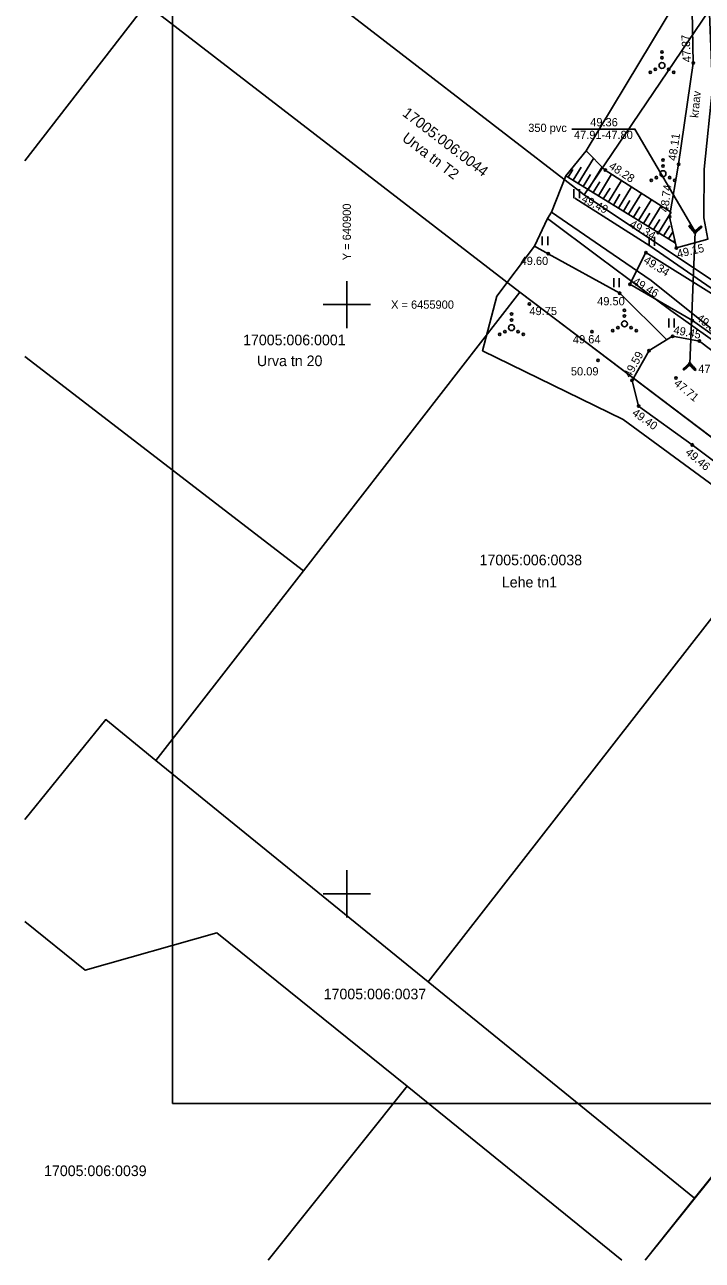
# Model space of a CAD drawing. Extents: x 640873 to 641111, y 6455819 to 6455983.
# Drawn here: x 640872.7 to 640930.2, y 6455818.9 to 6455923.8 of the extents above; entities that cross this region are included whole.
import ezdxf

# ---------------------------------------------------------------- set-up
doc = ezdxf.new("R2010")
doc.units = 0
for name, color, linetype in [('ABIJOONIS', 7, 'Continuous'), ('Default', 7, 'Continuous'), ('HALJASTUS', 7, 'Continuous'), ('KORGUS', 7, 'Continuous'), ('KPKAABEL', 7, 'Continuous'), ('MOOTMPUNKT', 7, 'Continuous'), ('MOOTNR', 7, 'Continuous'), ('MOOTPIIR', 7, 'Continuous'), ('PIIR', 7, 'Continuous'), ('RELJEEF', 7, 'Continuous'), ('SITRASS', 7, 'Continuous'), ('TEE', 7, 'Continuous'), ('TRUUP', 7, 'Continuous'), ('VEEKOGU', 7, 'Continuous'), ('VORK', 7, 'Continuous'), ('VORMISTUS', 7, 'Continuous')]:
    doc.layers.add(name, color=color, linetype=linetype)

# ---------------------------------------------------------------- blocks, each defined once
blk = doc.blocks.new('torval')
at = {"layer": 'Default'}
for p, q in [((-110, 90), (-90, 110)), ((-20, 0), (-110, 90)), ((-110, -90), (-20, 0)), ((-109, 89), (-79, 99)), ((-105, 85), (-75, 95)), ((-104, 96), (-83, 103)), ((-101, 81), (-71, 91)), ((0, 0), (-100, 100)), ((-100, -100), (0, 0)), ((-97, 77), (-67, 87)), ((-96, 104), (-87, 107)), ((-93, 73), (-63, 83)), ((20, 0), (-90, 110)), ((-90, -110), (20, 0)), ((-89, 69), (-59, 79)), ((-86, 65), (-55, 75)), ((-82, 61), (-51, 71)), ((-78, 57), (-47, 67)), ((-74, 54), (-43, 64)), ((-70, 50), (-39, 60)), ((-66, 46), (-35, 56)), ((-62, 42), (-31, 52)), ((-58, 38), (-28, 48)), ((-54, 34), (-24, 44)), ((-50, 30), (-20, 40)), ((-46, 26), (-16, 36)), ((-42, 22), (-12, 32)), ((-40, -20), (20, 0)), ((-38, 18), (-8, 28)), ((-34, 14), (-4, 24)), ((-32, -12), (16, 4)), ((-30, 10), (0, 20)), ((-26, 6), (4, 16)), ((-24, -4), (12, 8)), ((-22, 2), (8, 12)), ((-110, -90), (-50, -70)), ((-110, -90), (-90, -110)), ((-106, -94), (-58, -78)), ((-102, -82), (-42, -63)), ((-102, -98), (-66, -86)), ((-98, -102), (-74, -94)), ((-95, -75), (-35, -55)), ((-94, -106), (-82, -102)), ((-87, -67), (-27, -47)), ((-79, -59), (-19, -39)), ((-71, -51), (-11, -31)), ((-63, -43), (-3, -23)), ((-55, -35), (5, -15)), ((-47, -27), (13, -8))]:
    blk.add_line(p, q, dxfattribs=at)
blk = doc.blocks.new('RING02')
at = {"layer": 'KORGUS'}
blk.add_circle((0, 0), 20, dxfattribs=at)
blk = doc.blocks.new('VQSA')
at = {"layer": 'MOOTNR'}
for centre, radius in [((0, 230), 20), ((0, 0), 50), ((0, 130), 20), ((-200, -115), 20), ((-113, -65), 20), ((113, -65), 20), ((200, -115), 20)]:
    blk.add_circle(centre, radius, dxfattribs=at)
blk = doc.blocks.new('HEIN')
at = {"layer": 'HALJASTUS'}
for p, q in [((-46, 76), (-46, -76)), ((46, 76), (46, -76))]:
    blk.add_line(p, q, dxfattribs=at)
blk = doc.blocks.new('VKORIS')
at = {"layer": 'VORK'}
for p, q in [((0, 400), (0, -400)), ((-400, 0), (400, 0))]:
    blk.add_line(p, q, dxfattribs=at)

msp = doc.modelspace()

# ---------------------------------------------------------------- linework, layer by layer
at = {"layer": 'ABIJOONIS'}
msp.add_lwpolyline([(640919.09, 6455914.9), (640924.46, 6455914.9), (640929.56, 6455906.17)], dxfattribs=at)
at = {"layer": 'HALJASTUS'}
msp.add_lwpolyline([(640927.15, 6455897.01), (640923.17, 6455900.97), (640917.1, 6455904.31), (640915.94, 6455904.95)], dxfattribs=at)
at = {"layer": 'KPKAABEL'}
for points in [[(640932.52, 6455895.94), (640927.49, 6455899.5), (640921.43, 6455904.03), (640917.04, 6455907.3)], [(640917.37, 6455907.84), (640921.53, 6455904.99), (640925.82, 6455902.05), (640932.94, 6455896.35), (640941.28, 6455890.32), (640947.86, 6455885.55), (640955.96, 6455879.59), (640960.27, 6455876.41), (640965.73, 6455871.49), (640967.62, 6455869.16), (640968.41, 6455867.71), (640968.62, 6455867), (640968.97, 6455861.18)]]:
    msp.add_lwpolyline(points, dxfattribs=at)
at = {"layer": 'MOOTPIIR'}
msp.add_lwpolyline([(640929.26, 6455927.89), (640920.31, 6455913.04), (640918.58, 6455910.94), (640917.37, 6455907.84), (640917.04, 6455907.3), (640915.94, 6455904.95), (640912.74, 6455900.71), (640911.52, 6455896.08), (640923.45, 6455890.25), (640960.93, 6455862.75), (640962.69, 6455861.28)], dxfattribs=at)
at = {"layer": 'PIIR'}
for points in [[(640872.67, 6455912.21), (640882.97, 6455925.5), (640889.02, 6455933.34), (640920.16, 6455909.31), (640960.73, 6455969.25), (640966.95, 6455982.81)], [(641057.06, 6455982.81), (641037.5, 6455958.58), (641024.93, 6455943.02), (641012.36, 6455927.46), (640993.57, 6455904.12), (640971.01, 6455875.38), (640962.33, 6455865.02), (640925.32, 6455818.91)], [(640872.67, 6455895.61), (640896.32, 6455877.42), (640914.68, 6455901.06), (640882.97, 6455925.5), (640872.67, 6455912.21)], [(640872.67, 6455856.3), (640879.54, 6455864.78), (640883.79, 6455861.32), (640896.32, 6455877.42), (640872.67, 6455895.61)], [(640925.33, 6455818.91), (640929.52, 6455824.17), (640906.91, 6455842.53), (640883.79, 6455861.32), (640879.54, 6455864.78), (640872.67, 6455856.3)], [(640893.34, 6455818.91), (640905.13, 6455833.68), (640888.97, 6455846.69), (640877.81, 6455843.51), (640872.67, 6455847.65)], [(640872.67, 6455847.65), (640877.81, 6455843.51), (640888.97, 6455846.69), (640905.13, 6455833.68), (640923.34, 6455818.91)], [(640923.34, 6455818.91), (640905.13, 6455833.68), (640893.34, 6455818.91)]]:
    msp.add_lwpolyline(points, dxfattribs=at)
for points in [[(640960.73, 6455969.25), (640920.16, 6455909.31), (640971.01, 6455875.38), (640993.57, 6455904.12), (640970.23, 6455922.96), (640989.11, 6455946.27)], [(640971.01, 6455875.38), (640920.16, 6455909.31), (640889.02, 6455933.34), (640882.97, 6455925.5), (640914.68, 6455901.06), (640938.5, 6455883.04), (640962.33, 6455865.02)], [(640906.91, 6455842.53), (640938.49, 6455883.03), (640914.68, 6455901.06), (640896.32, 6455877.42), (640883.79, 6455861.32)], [(640962.33, 6455865.02), (640938.49, 6455883.03), (640906.91, 6455842.53), (640929.52, 6455824.17)]]:
    msp.add_lwpolyline(points, close=True, dxfattribs=at)
at = {"layer": 'RELJEEF'}
for p, q in [((640919.9, 6455911.66), (640919.22, 6455910.55)), ((640920.95, 6455912.4), (640919.64, 6455910.29)), ((640921.67, 6455911.68), (640920.5, 6455909.76)), ((640918.79, 6455910.81), (640919.19, 6455911.45)), ((640920.69, 6455911.03), (640920.07, 6455910.02)), ((640922.47, 6455911.07), (640921.35, 6455909.24)), ((640923.32, 6455910.53), (640922.2, 6455908.71)), ((640921.49, 6455910.42), (640920.92, 6455909.5)), ((640922.34, 6455909.89), (640921.77, 6455908.98)), ((640924.16, 6455909.99), (640923.05, 6455908.19)), ((640925, 6455909.45), (640923.9, 6455907.67)), ((640923.18, 6455909.36), (640922.63, 6455908.45)), ((640924.03, 6455908.83), (640923.48, 6455907.93)), ((640925.85, 6455908.92), (640924.76, 6455907.14)), ((640926.69, 6455908.38), (640925.61, 6455906.62)), ((640924.88, 6455908.3), (640924.33, 6455907.41)), ((640925.73, 6455907.77), (640925.18, 6455906.88)), ((640927.53, 6455907.84), (640926.46, 6455906.1)), ((640926.57, 6455907.23), (640926.03, 6455906.36)), ((640927.41, 6455906.69), (640926.89, 6455905.84)), ((640927.68, 6455906.18), (640927.31, 6455905.57)), ((640927.74, 6455905.31), (640927.87, 6455905.53))]:
    msp.add_line(p, q, dxfattribs=at)
for points in [[(640920.31, 6455913.04), (640921.94, 6455911.41), (640927.47, 6455907.88)], [(640918.58, 6455910.94), (640926.44, 6455906.11), (640927.89, 6455905.22)]]:
    msp.add_lwpolyline(points, dxfattribs=at)
at = {"layer": 'SITRASS'}
msp.add_lwpolyline([(640919.36, 6455909.03), (640925.71, 6455904.98), (640935.75, 6455898.05), (640944.14, 6455892.29), (640952.63, 6455885.91), (640961.94, 6455879.31), (640967.97, 6455876.24), (640971.71, 6455876.37), (640975.35, 6455875.69), (640980.52, 6455872.11), (640982.5, 6455870.75), (640985.17, 6455869.43), (640980.65, 6455860.06), (640980.15, 6455859.02), (640979.39, 6455857.79)], dxfattribs=at)
at = {"layer": 'TEE'}
msp.add_lwpolyline([(640974.12, 6455871), (640974.02, 6455871.05), (640968.88, 6455873.37), (640959.53, 6455880.11), (640949.59, 6455887.61), (640939.96, 6455894.36), (640930.94, 6455900.95), (640925.39, 6455904.42), (640924.03, 6455901.72), (640929.34, 6455898.65), (640938.08, 6455892.42), (640948.23, 6455884.98), (640957.27, 6455878.48), (640966.81, 6455870.81), (640969.87, 6455865.73), (640969.97, 6455865.58)], dxfattribs=at)
at = {"layer": 'TRUUP'}
msp.add_line((640929.11, 6455894.97), (640929.56, 6455906.17), dxfattribs=at)
at = {"layer": 'VEEKOGU'}
for points in [[(640929.26, 6455927.89), (640929.41, 6455920.5), (640928.16, 6455911.91), (640927.4, 6455907.46), (640927.98, 6455904.81), (640930.63, 6455905.54), (640930.3, 6455907.36), (640930.32, 6455911.48), (640931.05, 6455918.39), (640930.65, 6455928.2), (640932.32, 6455937), (640942.15, 6455946.35), (640951.78, 6455959.44), (640958.2, 6455968.94), (640960.05, 6455971.58)], [(640962.69, 6455861.28), (640964.05, 6455862.92), (640966.27, 6455864.23), (640967.12, 6455865.66), (640966.59, 6455867.77), (640958.85, 6455874), (640949.86, 6455880.88), (640941.51, 6455887.45), (640932.96, 6455894.62), (640929.93, 6455896.9), (640927.65, 6455897.31), (640925.66, 6455896.1), (640924.22, 6455893.57), (640924.77, 6455891.39), (640929.32, 6455888.1), (640936.58, 6455882.63), (640945.74, 6455876.31), (640954.83, 6455869.14), (640962.26, 6455864.11), (640960.93, 6455862.75)]]:
    msp.add_lwpolyline(points, dxfattribs=at)
at = {"layer": 'VORMISTUS'}
msp.add_lwpolyline([(641079.26, 6455972.86), (641079.26, 6455832.22), (640885.21, 6455832.22), (640885.21, 6455972.86)], close=True, dxfattribs=at)

# ---------------------------------------------------------------- block references
at = {"layer": 'HALJASTUS', "xscale": 0.005, "yscale": 0.005}
for name, p in [('VQSA', (640926.75, 6455920.29)), ('VQSA', (640926.84, 6455911.11)), ('HEIN', (640919.51, 6455909.41)), ('HEIN', (640916.82, 6455905.41)), ('HEIN', (640925.88, 6455905.37)), ('HEIN', (640922.9, 6455901.85)), ('VQSA', (640913.98, 6455898.04)), ('VQSA', (640923.57, 6455898.37)), ('HEIN', (640927.55, 6455898.44))]:
    msp.add_blockref(name, p, dxfattribs=at)
at = {"layer": 'MOOTMPUNKT', "xscale": 0.005, "yscale": 0.005}
for p in [(640929.41, 6455920.5), (640921.94, 6455911.41), (640928.16, 6455911.91), (640927.4, 6455907.46), (640929.56, 6455906.17), (640926.44, 6455906.11), (640917.1, 6455904.31), (640925.39, 6455904.42), (640927.98, 6455904.81), (640923.17, 6455900.97), (640924.03, 6455901.72), (640915.5, 6455900.06), (640929.34, 6455898.65), (640920.8, 6455897.71), (640927.65, 6455897.31), (640929.93, 6455896.9), (640925.66, 6455896.1), (640921.33, 6455895.27), (640929.11, 6455894.97), (640924.22, 6455893.57), (640927.93, 6455893.77), (640924.77, 6455891.39), (640929.32, 6455888.1)]:
    msp.add_blockref('RING02', p, dxfattribs=at)
at = {"layer": 'TRUUP'}
for p, xscale, yscale, rotation in [((640929.56, 6455906.17), 0.005000000000000001, 0.004999999999999999, -93.8046399426205), ((640929.11, 6455894.97), 0.005, 0.005, 88.3753186666357)]:
    msp.add_blockref('torval', p, dxfattribs=dict(at, xscale=xscale, yscale=yscale, rotation=rotation))
at = {"layer": 'VORK', "xscale": 0.005, "yscale": 0.005}
for p in [(640900, 6455900), (640900, 6455850)]:
    msp.add_blockref('VKORIS', p, dxfattribs=at)

# ---------------------------------------------------------------- texts
at = {"layer": 'KORGUS'}
for s, rotation, p in [('47.87', 93.1364, (640929.22, 6455920.58)), ('48.11', 81.7772, (640927.95, 6455912.16)), ('48.28', 326.7297, (640922.18, 6455911.59)), ('48.74', 82.5963, (640927.27, 6455907.81)), ('49.49', 332.8189, (640919.86, 6455908.76)), ('49.34', 329.9952, (640923.93, 6455906.64)), ('49.15', 13.3445, (640928.11, 6455903.95)), ('49.34', 328.2293, (640925.12, 6455903.59)), ('49.46', 328.7772, (640924.2, 6455901.78)), ('49.36', 321.7225, (640929.6, 6455898.73)), ('49.45', 349.1892, (640927.68, 6455897.53)), ('49.59', 60.8431, (640924.07, 6455893.73)), ('47.71', 320.0893, (640927.71, 6455893.22)), ('49.40', 324.5095, (640924.15, 6455890.67)), ('49.46', 320.036, (640928.68, 6455887.36))]:
    msp.add_text(s, height=0.7, rotation=rotation, dxfattribs=at).set_placement(p)
for s, p in [('49.60', (640914.75, 6455903.36)), ('49.50', (640921.25, 6455899.94)), ('49.75', (640915.5, 6455899.11)), ('49.64', (640919.19, 6455896.71)), ('47.91', (640929.83, 6455894.2)), ('50.09', (640919.02, 6455893.99))]:
    msp.add_text(s, height=0.7, dxfattribs=at).set_placement(p)
at = {"layer": 'PIIR'}
for s, p in [('17005:006:0044', (640904.65, 6455916.09)), ('Urva tn T2', (640904.62, 6455913.97))]:
    msp.add_text(s, height=0.9, rotation=322.6105, dxfattribs=at).set_placement(p)
for s, p in [('17005:006:0001', (640891.2, 6455896.55)), ('Urva tn 20', (640892.38, 6455894.78)), ('17005:006:0038', (640911.27, 6455877.88)), ('Lehe tn1', (640913.16, 6455876)), ('17005:006:0037', (640898.04, 6455841.05)), ('17005:006:0039', (640874.31, 6455826.05))]:
    msp.add_text(s, height=0.9, dxfattribs=at).set_placement(p)
at = {"layer": 'TRUUP'}
for s, p in [('49.36', (640920.66, 6455915.13)), ('350 pvc', (640915.4, 6455914.65)), ('47.91-47.80', (640919.28, 6455914.05))]:
    msp.add_text(s, height=0.7, dxfattribs=at).set_placement(p)
at = {"layer": 'VEEKOGU'}
msp.add_text('kraav', height=0.7, rotation=84.4052, dxfattribs=at).set_placement((640929.83, 6455915.82))
at = {"layer": 'VORK'}
msp.add_text(' Y = 640900', height=0.7, rotation=90, dxfattribs=at).set_placement((640900.35, 6455903.5))
msp.add_text(' X = 6455900', height=0.7, dxfattribs=at).set_placement((640903.5, 6455899.65))

doc.saveas('drawing.dxf')
